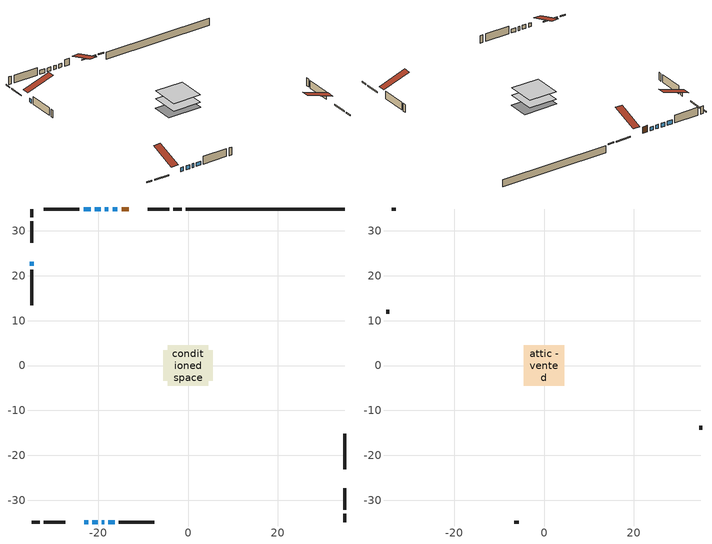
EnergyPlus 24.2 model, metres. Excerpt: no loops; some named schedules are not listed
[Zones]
conditioned space
 floor outside (Floor1 construction): -0.81,-0.81 -0.81,0.81 0.81,0.81 0.81,-0.81 z0.61
 floor adiabatic (AdiabaticFloorConstruction): -4.49,-4.49 -4.49,4.49 4.49,4.49 4.49,-4.49 z0.61
 floor foundation (Slab1 construction): -5.49,-3.35 -5.49,3.35 5.49,3.35 5.49,-3.35 z-1.7
 wall outside (RimJoist1 construction): -1.43,34.86 -3.25,34.86 / -34.86,-34.86 -33.04,-34.86 / -34.86,34.86 -34.86,33.04 / 34.86,-34.86 34.86,-33.04 z0.61:0.91
 wall outside (RimJoist2 construction): -4.18,34.86 -8.98,34.86 / -32.11,-34.86 -27.31,-34.86 / -34.86,32.11 -34.86,27.31 / 34.86,-32.11 34.86,-27.31 z0.61:0.91
 wall outside (AdiabaticWallConstruction 1): -13.16,34.86 -14.78,34.86 z0.61:2.64
 wall outside (AdiabaticWallConstruction): -23.13,-34.86 -22.24,-34.86 / -34.86,23.13 -34.86,22.24 / -21.31,-34.86 -20.09,-34.86 / -19.16,-34.86 -18.69,-34.86 / -17.76,-34.86 -16.35,-34.86 / -15.71,34.86 -16.79,34.86 / -17.72,34.86 -18.54,34.86 / -19.46,34.86 -20.74,34.86 / -21.66,34.86 -23.26,34.86 z0.61:1.83
 wall outside (Wall1 construction): -24.19,34.86 -32.11,34.86 / -15.42,-34.86 -7.5,-34.86 / -34.86,21.31 -34.86,13.39 / 34.86,-23.13 34.86,-15.21 z0.61:3.05
 wall foundation (FoundationWall1 construction): 34.86,34.86 -0.5,34.86 z-1.7:0.61
 window (WindowConstruction): -23.13,-34.86 -22.24,-34.86 z0.61:1.83
 window (WindowConstruction 8): -34.86,23.13 -34.86,22.24 z0.61:1.83
 window (WindowConstruction 1): -21.31,-34.86 -20.09,-34.86 z0.61:1.83
 window (WindowConstruction 2): -19.16,-34.86 -18.69,-34.86 z0.61:1.83
 window (WindowConstruction 3): -17.76,-34.86 -16.35,-34.86 z0.61:1.83
 window (WindowConstruction 4): -15.71,34.86 -16.79,34.86 z0.61:1.83
 window (WindowConstruction 5): -17.72,34.86 -18.54,34.86 z0.61:1.83
 window (WindowConstruction 6): -19.46,34.86 -20.74,34.86 z0.61:1.83
 window (WindowConstruction 7): -21.67,34.86 -23.26,34.86 z0.61:1.83
 door (Door): -13.16,34.86 -14.78,34.86 z0.61:2.64
 ceiling adiabatic (AdiabaticFloorConstruction): 4.49,-4.49 4.49,4.49 -4.49,4.49 -4.49,-4.49 z0.61
attic - vented
 floor to conditioned space (Floor2 construction Reversed): -4.52,-4.52 -4.52,4.52 4.52,4.52 4.52,-4.52 z3.05
 wall outside (Wall2 construction): -33.04,34.86 -33.93,34.86 / -6.57,-34.86 -5.68,-34.86 / -34.86,12.46 -34.86,11.57 / 34.86,-14.28 34.86,-13.39 z0.61:3.05
 roof outside (Roof1 construction): -12.23,34.86,3.05 -12.23,26.06,5.98 -9.91,26.06,5.98 -9.91,34.86,3.05; -24.06,-34.86,3.05 -24.06,-26.06,5.98 -26.38,-26.06,5.98 -26.38,-34.86,3.05; -34.86,24.06,3.05 -26.06,24.06,5.98 -26.06,26.38,5.98 -34.86,26.38,3.05; 34.86,-24.06,3.05 26.06,-24.06,5.98 26.06,-26.38,5.98 34.86,-26.38,3.05
[Building]
Building 1: Terrain=Suburbs
[Site:Location]
Moose Jaw CS_SK: Latitude {deg}=50.33; Longitude {deg}=-105.54; Time Zone {hr}=-6; Elevation {m}=577; Keep Site Location Information=Yes
[Site:GroundTemperature:Shallow]
-1.16478, -3.46141, -3.64533, -2.55546, 1.81975, 6.17459, 9.95, 12.3416, 12.5448, 10.5996, 6.92049, 2.69924
[Site:WaterMainsTemperature]
Calculation Method=Schedule; Temperature Schedule=mains temperature schedule
[Material] Roughness=Rough; Thermal Absorptance=0.9
Name | Thickness {m} | Conductivity {W/m-K} | Density {kg/m3} | Specific Heat {J/kg-K} | Solar Absorptance | Visible Absorptance
asphalt or fiberglass shingles | 0.00635 | 0.162714 | 1121.4 | 1465.45 | 0.84 | 0.84
ceiling stud and cavity | 0.1397 | 0.0759935 | 65.682 | 1177.47 | 0.7 | 0.7
concrete 4.0 in. | 0.1016 | 1.803125 | 2242.8 | 837.4 | 0.7 | 0.7
concrete 8.0 in. | 0.2032 | 1.803125 | 2242.8 | 837.4 | 0.7 | 0.7
door material | 0.04445 | 0.0451087 | 512.64 | 1214.23 | 0.7 | 0.7
exterior vertical ins | 0.00755469 | 0.029427 | 32.04 | 1214.23 | 0.7 | 0.7
floor covering | 0.0127 | 0.0433444 | 54.468 | 1339.84 | 0.6 | 0.6
floor rigid ins; wall rigid ins | 0.051816 | 0.029427 | 32.04 | 1214.23 | 0.7 | 0.7
floor rigid ins 1; wall rigid ins 1 | 0.512978 | 0.029427 | 32.04 | 1214.23 | 0.7 | 0.7
floor stud and cavity | 0.1397 | 0.574091 | 92.3553 | 1139.71 | 0.7 | 0.7
floor stud and cavity 1 | 0.1397 | 1.75129 | 37.0049 | 1207.88 | 0.7 | 0.7
furniture material conditioned space 1 | 0.1524 | 0.115458 | 640.8 | 1214.23 | 0.6 | 0.6
gypsum board | 0.0127 | 0.160291 | 801 | 837.4 | 0.6 | 0.6
gypsum board 1 | 0.0127 | 0.160291 | 801 | 837.4 | 0.7 | 0.7
osb sheathing 0.5 in. | 0.0127 | 0.115458 | 512.64 | 1214.23 | 0.7 | 0.7
osb sheathing 0.75 in. | 0.01905 | 0.115458 | 512.64 | 1214.23 | 0.7 | 0.7
osb sheathing 2.0 in. | 0.0508 | 0.115458 | 512.64 | 1214.23 | 0.7 | 0.7
rim joist stud and cavity | 0.0508 | 0.125119 | 125.044 | 1163.47 | 0.6 | 0.6
rim joist stud and cavity 1 | 0.0508 | 0.0301595 | 125.044 | 1163.47 | 0.6 | 0.6
wall stud and cavity | 0.1397 | 0.343468 | 139.0536 | 1170.24 | 0.7 | 0.7
wall stud and cavity 1 | 0.0889 | 6.1454 | 50.32683 | 1063.81 | 0.6 | 0.6
wall stud and cavity 2 | 0.0889 | 0.380278 | 52.3479 | 1209.89 | 0.7 | 0.7
wall stud and cavity 3 | 0.0889 | 0.391764 | 83.0341 | 1211.67 | 0.7 | 0.7
wood siding | 0.0254 | 0.102417 | 544.68 | 1172.36 | 0 | 0
wood siding 1 | 0.00254 | 0.102417 | 544.68 | 1172.36 | 0 | 0
wood siding 2; wood siding 3; wood siding 4 | 0.0254 | 0.102417 | 544.68 | 1172.36 | 0.7 | 0.7
[WindowMaterial:SimpleGlazingSystem]
Name | U-Factor {W/m2-K} | Solar Heat Gain Coefficient
WindowMaterial | 2.99117 | 0.6
WindowMaterial 1 | 1.29288 | 0.51
WindowMaterial 2 | 2.765186 | 0.46
WindowMaterial 3 | 1.73065 | 0.56
WindowMaterial 4 | 2.78052 | 0.56
WindowMaterial 5 | 2.77711 | 0.53
WindowMaterial 6 | 2.07588 | 0.6
WindowMaterial 7 | 2.76916 | 0.63
[Construction]
AdiabaticFloorConstruction: floor stud and cavity 1, floor rigid ins 1, osb sheathing 0.75 in., floor covering
AdiabaticWallConstruction: wood siding 3, wall rigid ins 1, wall stud and cavity 2, gypsum board
AdiabaticWallConstruction 1: wood siding 4, wall rigid ins 1, wall stud and cavity 2, gypsum board
Door: door material
Floor1 construction: floor stud and cavity, floor rigid ins, osb sheathing 0.75 in., floor covering
Floor2 construction Reversed: gypsum board, ceiling stud and cavity
FoundationWall1 construction: concrete 8.0 in., gypsum board 1
furniture construction conditioned space 1: furniture material conditioned space 1
PartitionWallConstruction: gypsum board, wall stud and cavity 3, gypsum board
RimJoist1 construction: wood siding 2, osb sheathing 2.0 in., rim joist stud and cavity
RimJoist2 construction: wood siding 2, osb sheathing 2.0 in., rim joist stud and cavity 1
Roof1 construction: asphalt or fiberglass shingles
Slab1 construction: concrete 4.0 in.
Wall1 construction: wood siding, wall rigid ins, osb sheathing 0.5 in., wall stud and cavity, gypsum board
Wall2 construction: wood siding 1, wall stud and cavity 1
WindowConstruction; WindowConstruction 8: WindowMaterial
WindowConstruction 1: WindowMaterial 1
WindowConstruction 2: WindowMaterial 2
WindowConstruction 3: WindowMaterial 3
WindowConstruction 4: WindowMaterial 4
WindowConstruction 5: WindowMaterial 5
WindowConstruction 6: WindowMaterial 6
WindowConstruction 7: WindowMaterial 7
[Zone] Multiplier=1; Part of Total Floor Area=Yes
Name | Volume {m3}
attic - vented | 38.8922
conditioned space | 386
[Space]
Name | Zone | Volume {m3}
attic - vented 1 | attic - vented | 38.8922
conditioned space 1 | conditioned space | 386
[ZoneInfiltration:EffectiveLeakageArea]
infil attic - vented 1: Zone or Space=attic - vented 1; Schedule=Always On Discrete; Effective Air Leakage Area {cm2}=2722; Stack Coefficient=0.00037358; Wind Coefficient=1.30591e-05
[ZoneMixing]
whole house fan mix: Zone or Space=attic - vented; Schedule=Always On Continuous; Design Flow Rate Calculation Method=Flow/Zone; Design Flow Rate {m3/s}=0; Source Zone or Space=conditioned space
[SurfaceProperty:ExposedFoundationPerimeter]
Slab1: Exposed Perimeter Calculation Method=TotalExposedPerimeter; Total Exposed Perimeter {m}=35.36
[InternalMass] Zone or ZoneList=conditioned space; Space or SpaceList=conditioned space 1
Name | Construction | Surface Area {m2}
furniture mass conditioned space 1 | furniture construction conditioned space 1 | 62.8034
partition wall mass | PartitionWallConstruction | 157.009
[Lights]
interior lighting: Zone or ZoneList or Space or SpaceList=conditioned space 1; Schedule=interior lighting schedule; Design Level Calculation Method=LightingLevel; Lighting Level {W}=343.2; Return Air Fraction=0; Fraction Radiant=0.6; Fraction Visible=0.2; Fraction Replaceable=1
[People]
occupants: Zone or ZoneList or Space or SpaceList=conditioned space 1; Number of People Schedule=occupants schedule; Number of People Calculation Method=People; Number of People=3; Fraction Radiant=0.314171; Sensible Heat Fraction=0.56303; Activity Level Schedule=occupants activity schedule; Carbon Dioxide Generation Rate {m3/s-W}=0; Enable ASHRAE 55 Comfort Warnings=No; Mean Radiant Temperature Calculation Type=EnclosureAveraged
[ElectricEquipment] Zone or ZoneList or Space or SpaceList=conditioned space 1; Design Level Calculation Method=EquipmentLevel
Name | Schedule | Design Level {W} | Fraction Latent | Fraction Radiant | Fraction Lost
clothes dryer | clothes dryer schedule | 140.772 | 0.015 | 0.081 | 0.85
clothes washer | clothes washer schedule | 32.1985 | 0.03 | 0.162 | 0.7
cooking range | cooking range schedule | 215.147 | 0.08 | 0.432 | 0.2
dishwasher | dishwasher schedule | 66.8632 | 0.3 | 0.18 | 0.4
fridge | fridge schedule | 72.9452 | 0 | 0.6 | 0
mech vent house fan | mech vent house fan schedule | 0 | 0 | 0 | 1
mech vent house fan cfis | mech vent house fan cfis schedule | 0 | 0 | 0 | 0
misc plug loads | misc plug loads schedule | 494.7 | 0.045 | 0.513 | 0.1
whole house fan | Always On Discrete | 0 | 0 | 0 | 1
[OtherEquipment] Zone or ZoneList or Space or SpaceList=conditioned space 1; Design Level Calculation Method=EquipmentLevel
Name | Fuel Type | Schedule | Design Level {W} | Fraction Latent | Fraction Radiant | Fraction Lost
clothes dryer 1 | Electricity | clothes dryer schedule | 0 | 0.015 | 0.081 | 0.85
cooking range 1 | Electricity | cooking range schedule | 0 | 0.08 | 0.432 | 0.2
general water use latent | None | general water use schedule | 62.594 | 1 | 0 | 0
general water use sensible | None | general water use schedule | -61.6891 | 0 | 0.6 | 0
mech vent house fan latent load | None | Always On Discrete | 0 | 1 | 0 | 0
mech vent house fan sensible load | None | Always On Discrete | 0 | 0 | 0 | 0
water heater energy adjustment1 | NaturalGas | Always On Discrete | 0.01 | 0 | 0 | 1
[ZoneInfiltration:DesignFlowRate] Zone or ZoneList or Space or SpaceList=conditioned space 1; Schedule=Always On Discrete; Design Flow Rate Calculation Method=Flow/Zone; Design Flow Rate {m3/s}=0
infil flow; natural vent flow; whole house fan flow
[AvailabilityManager:Scheduled]
furnace airloop Availability Manager: Schedule=Always On Discrete
[Foundation:Kiva]
Foundation Kiva 1: Initial Indoor Air Temperature {C}=21; Wall Height Above Grade {m}=0.609996; Wall Depth Below Slab {m}=0.2032; Custom Block Material Name 1=exterior vertical ins; Custom Block Depth 1 {m}=2.30999; Custom Block X Position 1 {m}=0.2159; Custom Block Z Position 1 {m}=0
[Foundation:Kiva:Settings]
Soil Conductivity {W/m-K}=0.849921; Soil Density {kg/m3}=1842.3; Soil Specific Heat {J/kg-K}=418.7; Ground Solar Absorptivity=0.9; Ground Thermal Absorptivity=0.9; Ground Surface Roughness {m}=0.03; Far-Field Width {m}=40; Deep-Ground Boundary Condition=ZeroFlux; Deep-Ground Depth {m}=40; Minimum Cell Dimension {m}=0.2; Maximum Cell Growth Coefficient=3; Simulation Timestep=Timestep
[Exterior:Lights]
exterior lighting: Schedule=exterior lighting schedule; Design Level {W}=75.6
[EnergyManagementSystem:GlobalVariable]
furnace_airloop_Fan_RTF
infil_program_Qfan
infil_program_Qinf
natural_vent_program_Qnv
natural_vent_program_Qwhf
[EnergyManagementSystem:Sensor]
Name | Output:Variable or Output:Meter Index Key | Output:Variable or Output:Meter
airflow_gain | infil flow | Infiltration Sensible Heat Gain Energy
airflow_gain_1 | natural vent flow | Infiltration Sensible Heat Gain Energy
airflow_gain_2 | whole house fan flow | Infiltration Sensible Heat Gain Energy
airflow_loss | infil flow | Infiltration Sensible Heat Loss Energy
airflow_loss_1 | natural vent flow | Infiltration Sensible Heat Loss Energy
airflow_loss_2 | whole house fan flow | Infiltration Sensible Heat Loss Energy
clg_load_cond |  | Cooling:EnergyTransfer:Zone:CONDITIONED SPACE
clg_sp_s; clg_sp_s_1 | cooling setpoint | Schedule Value
clothes_dryer_exhaust_0_sch_s | clothes dryer exhaust 0 schedule | Schedule Value
cool_season | cooling season schedule | Schedule Value
htg_load_cond |  | Heating:EnergyTransfer:Zone:CONDITIONED SPACE
htg_sp_s; htg_sp_s_1 | heating setpoint | Schedule Value
ig_ee_conv | clothes dryer | Electric Equipment Convective Heating Energy
ig_ee_conv_2 | cooking range | Electric Equipment Convective Heating Energy
ig_ee_conv_4 | fridge | Electric Equipment Convective Heating Energy
ig_ee_conv_5 | misc plug loads | Electric Equipment Convective Heating Energy
ig_ee_conv_6 | whole house fan | Electric Equipment Convective Heating Energy
ig_ee_rad | clothes dryer | Electric Equipment Radiant Heating Energy
ig_ee_rad_2 | cooking range | Electric Equipment Radiant Heating Energy
ig_ee_rad_4 | fridge | Electric Equipment Radiant Heating Energy
ig_ee_rad_5 | misc plug loads | Electric Equipment Radiant Heating Energy
ig_ee_rad_6 | whole house fan | Electric Equipment Radiant Heating Energy
ig_lgt_conv | interior lighting | Lights Convective Heating Energy
ig_lgt_rad | interior lighting | Lights Radiant Heating Energy
ig_lgt_vis | interior lighting | Lights Visible Radiation Heating Energy
ig_oe_conv | clothes dryer 1 | Other Equipment Convective Heating Energy
ig_oe_conv_1 | cooking range 1 | Other Equipment Convective Heating Energy
ig_oe_conv_2 | general water use latent | Other Equipment Convective Heating Energy
ig_oe_conv_3 | general water use sensible | Other Equipment Convective Heating Energy
ig_oe_conv_4 | water heater energy adjustment1 | Other Equipment Convective Heating Energy
ig_oe_rad | clothes dryer 1 | Other Equipment Radiant Heating Energy
ig_oe_rad_1 | cooking range 1 | Other Equipment Radiant Heating Energy
ig_oe_rad_2 | general water use latent | Other Equipment Radiant Heating Energy
ig_oe_rad_3 | general water use sensible | Other Equipment Radiant Heating Energy
ig_oe_rad_4 | water heater energy adjustment1 | Other Equipment Radiant Heating Energy
ig_ppl_conv | occupants | People Convective Heating Energy
ig_ppl_rad | occupants | People Radiant Heating Energy
im_conv | furniture mass conditioned space 1 | Surface Inside Face Convection Heat Gain Energy
im_conv_1 | partition wall mass | Surface Inside Face Convection Heat Gain Energy
im_ig | furniture mass conditioned space 1 | Surface Inside Face Internal Gains Radiation Heat Gain Energy
im_ig_1 | partition wall mass | Surface Inside Face Internal Gains Radiation Heat Gain Energy
im_lgt | furniture mass conditioned space 1 | Surface Inside Face Lights Radiation Heat Gain Energy
im_lgt_1 | partition wall mass | Surface Inside Face Lights Radiation Heat Gain Energy
im_sol | furniture mass conditioned space 1 | Surface Inside Face Solar Radiation Heat Gain Energy
im_sol_1 | partition wall mass | Surface Inside Face Solar Radiation Heat Gain Energy
im_surf | furniture mass conditioned space 1 | Surface Inside Face Net Surface Thermal Radiation Heat Gain Energy
im_surf_1 | partition wall mass | Surface Inside Face Net Surface Thermal Radiation Heat Gain Energy
mv_conv | mech vent house fan | Electric Equipment Convective Heating Energy
mv_conv_1 | mech vent house fan cfis | Electric Equipment Convective Heating Energy
mv_conv_2 | mech vent house fan latent load | Other Equipment Convective Heating Energy
mv_conv_3 | mech vent house fan sensible load | Other Equipment Convective Heating Energy
mv_rad | mech vent house fan | Electric Equipment Radiant Heating Energy
mv_rad_1 | mech vent house fan cfis | Electric Equipment Radiant Heating Energy
mv_rad_2 | mech vent house fan latent load | Other Equipment Radiant Heating Energy
mv_rad_3 | mech vent house fan sensible load | Other Equipment Radiant Heating Energy
natural_vent_s | natural vent schedule | Schedule Value
out_pb_s |  | Site Outdoor Air Barometric Pressure
out_wt_s |  | Site Outdoor Air Humidity Ratio
site_vw_s |  | Site Wind Speed
ss_back_out | Window1 | Surface Window Shortwave from Zone Back Out Window Heat Transfer Rate
ss_back_out_1 | Window11 | Surface Window Shortwave from Zone Back Out Window Heat Transfer Rate
ss_back_out_2 | Window3 | Surface Window Shortwave from Zone Back Out Window Heat Transfer Rate
ss_back_out_3 | Window4 | Surface Window Shortwave from Zone Back Out Window Heat Transfer Rate
ss_back_out_4 | Window5 | Surface Window Shortwave from Zone Back Out Window Heat Transfer Rate
ss_back_out_5 | Window6 | Surface Window Shortwave from Zone Back Out Window Heat Transfer Rate
ss_back_out_6 | Window7 | Surface Window Shortwave from Zone Back Out Window Heat Transfer Rate
ss_back_out_7 | Window8 | Surface Window Shortwave from Zone Back Out Window Heat Transfer Rate
ss_back_out_8 | Window9 | Surface Window Shortwave from Zone Back Out Window Heat Transfer Rate
ss_conv | Door1 | Surface Inside Face Convection Heat Gain Energy
ss_conv_1 | Window1 | Surface Inside Face Convection Heat Gain Energy
ss_conv_2 | Window11 | Surface Inside Face Convection Heat Gain Energy
ss_conv_3 | Window3 | Surface Inside Face Convection Heat Gain Energy
ss_conv_4 | Window4 | Surface Inside Face Convection Heat Gain Energy
ss_conv_5 | Window5 | Surface Inside Face Convection Heat Gain Energy
ss_conv_6 | Window6 | Surface Inside Face Convection Heat Gain Energy
ss_conv_7 | Window7 | Surface Inside Face Convection Heat Gain Energy
ss_conv_8 | Window8 | Surface Inside Face Convection Heat Gain Energy
ss_conv_9 | Window9 | Surface Inside Face Convection Heat Gain Energy
ss_ig | Door1 | Surface Inside Face Internal Gains Radiation Heat Gain Energy
ss_ig_1 | Window1 | Surface Inside Face Internal Gains Radiation Heat Gain Energy
ss_ig_2 | Window11 | Surface Inside Face Internal Gains Radiation Heat Gain Energy
ss_ig_3 | Window3 | Surface Inside Face Internal Gains Radiation Heat Gain Energy
ss_ig_4 | Window4 | Surface Inside Face Internal Gains Radiation Heat Gain Energy
ss_ig_5 | Window5 | Surface Inside Face Internal Gains Radiation Heat Gain Energy
ss_ig_6 | Window6 | Surface Inside Face Internal Gains Radiation Heat Gain Energy
ss_ig_7 | Window7 | Surface Inside Face Internal Gains Radiation Heat Gain Energy
ss_ig_8 | Window8 | Surface Inside Face Internal Gains Radiation Heat Gain Energy
ss_ig_9 | Window9 | Surface Inside Face Internal Gains Radiation Heat Gain Energy
ss_lgt | Door1 | Surface Inside Face Lights Radiation Heat Gain Energy
ss_sol | Door1 | Surface Inside Face Solar Radiation Heat Gain Energy
ss_surf | Door1 | Surface Inside Face Net Surface Thermal Radiation Heat Gain Energy
ss_surf_1 | Window1 | Surface Inside Face Net Surface Thermal Radiation Heat Gain Energy
ss_surf_2 | Window11 | Surface Inside Face Net Surface Thermal Radiation Heat Gain Energy
ss_surf_3 | Window3 | Surface Inside Face Net Surface Thermal Radiation Heat Gain Energy
ss_surf_4 | Window4 | Surface Inside Face Net Surface Thermal Radiation Heat Gain Energy
ss_surf_5 | Window5 | Surface Inside Face Net Surface Thermal Radiation Heat Gain Energy
ss_surf_6 | Window6 | Surface Inside Face Net Surface Thermal Radiation Heat Gain Energy
ss_surf_7 | Window7 | Surface Inside Face Net Surface Thermal Radiation Heat Gain Energy
ss_surf_8 | Window8 | Surface Inside Face Net Surface Thermal Radiation Heat Gain Energy
ss_surf_9 | Window9 | Surface Inside Face Net Surface Thermal Radiation Heat Gain Energy
ss_trans_in | Window1 | Surface Window Transmitted Solar Radiation Rate
ss_trans_in_1 | Window11 | Surface Window Transmitted Solar Radiation Rate
ss_trans_in_2 | Window3 | Surface Window Transmitted Solar Radiation Rate
ss_trans_in_3 | Window4 | Surface Window Transmitted Solar Radiation Rate
ss_trans_in_4 | Window5 | Surface Window Transmitted Solar Radiation Rate
ss_trans_in_5 | Window6 | Surface Window Transmitted Solar Radiation Rate
ss_trans_in_6 | Window7 | Surface Window Transmitted Solar Radiation Rate
ss_trans_in_7 | Window8 | Surface Window Transmitted Solar Radiation Rate
ss_trans_in_8 | Window9 | Surface Window Transmitted Solar Radiation Rate
ss_trans_out | Window1 | Surface Inside Face Initial Transmitted Diffuse Transmitted Out Window Solar Radiation Rate
ss_trans_out_1 | Window11 | Surface Inside Face Initial Transmitted Diffuse Transmitted Out Window Solar Radiation Rate
ss_trans_out_2 | Window3 | Surface Inside Face Initial Transmitted Diffuse Transmitted Out Window Solar Radiation Rate
ss_trans_out_3 | Window4 | Surface Inside Face Initial Transmitted Diffuse Transmitted Out Window Solar Radiation Rate
ss_trans_out_4 | Window5 | Surface Inside Face Initial Transmitted Diffuse Transmitted Out Window Solar Radiation Rate
ss_trans_out_5 | Window6 | Surface Inside Face Initial Transmitted Diffuse Transmitted Out Window Solar Radiation Rate
ss_trans_out_6 | Window7 | Surface Inside Face Initial Transmitted Diffuse Transmitted Out Window Solar Radiation Rate
ss_trans_out_7 | Window8 | Surface Inside Face Initial Transmitted Diffuse Transmitted Out Window Solar Radiation Rate
ss_trans_out_8 | Window9 | Surface Inside Face Initial Transmitted Diffuse Transmitted Out Window Solar Radiation Rate
s_conv | Floor1 | Surface Inside Face Convection Heat Gain Energy
s_conv_1 | Floor2 | Surface Inside Face Convection Heat Gain Energy
s_conv_10 | RimJoist2:180 | Surface Inside Face Convection Heat Gain Energy
s_conv_11 | RimJoist2:270 | Surface Inside Face Convection Heat Gain Energy
s_conv_12 | RimJoist2:90 | Surface Inside Face Convection Heat Gain Energy
s_conv_13 | Slab1 | Surface Inside Face Convection Heat Gain Energy
s_conv_14 | Wall1:0 | Surface Inside Face Convection Heat Gain Energy
s_conv_15 | Wall1:180 | Surface Inside Face Convection Heat Gain Energy
s_conv_16 | Wall1:270 | Surface Inside Face Convection Heat Gain Energy
s_conv_17 | Wall1:90 | Surface Inside Face Convection Heat Gain Energy
s_conv_2 | FoundationWall1 | Surface Inside Face Convection Heat Gain Energy
s_conv_3 | inferred conditioned ceiling | Surface Inside Face Convection Heat Gain Energy
s_conv_4 | inferred conditioned floor | Surface Inside Face Convection Heat Gain Energy
s_conv_5 | RimJoist1:0 | Surface Inside Face Convection Heat Gain Energy
s_conv_6 | RimJoist1:180 | Surface Inside Face Convection Heat Gain Energy
s_conv_7 | RimJoist1:270 | Surface Inside Face Convection Heat Gain Energy
s_conv_8 | RimJoist1:90 | Surface Inside Face Convection Heat Gain Energy
s_conv_9 | RimJoist2:0 | Surface Inside Face Convection Heat Gain Energy
s_ig | Floor1 | Surface Inside Face Internal Gains Radiation Heat Gain Energy
s_ig_1 | Floor2 | Surface Inside Face Internal Gains Radiation Heat Gain Energy
s_ig_10 | RimJoist2:180 | Surface Inside Face Internal Gains Radiation Heat Gain Energy
s_ig_11 | RimJoist2:270 | Surface Inside Face Internal Gains Radiation Heat Gain Energy
s_ig_12 | RimJoist2:90 | Surface Inside Face Internal Gains Radiation Heat Gain Energy
s_ig_13 | Slab1 | Surface Inside Face Internal Gains Radiation Heat Gain Energy
s_ig_14 | Wall1:0 | Surface Inside Face Internal Gains Radiation Heat Gain Energy
s_ig_15 | Wall1:180 | Surface Inside Face Internal Gains Radiation Heat Gain Energy
s_ig_16 | Wall1:270 | Surface Inside Face Internal Gains Radiation Heat Gain Energy
s_ig_17 | Wall1:90 | Surface Inside Face Internal Gains Radiation Heat Gain Energy
s_ig_2 | FoundationWall1 | Surface Inside Face Internal Gains Radiation Heat Gain Energy
s_ig_3 | inferred conditioned ceiling | Surface Inside Face Internal Gains Radiation Heat Gain Energy
s_ig_4 | inferred conditioned floor | Surface Inside Face Internal Gains Radiation Heat Gain Energy
s_ig_5 | RimJoist1:0 | Surface Inside Face Internal Gains Radiation Heat Gain Energy
s_ig_6 | RimJoist1:180 | Surface Inside Face Internal Gains Radiation Heat Gain Energy
s_ig_7 | RimJoist1:270 | Surface Inside Face Internal Gains Radiation Heat Gain Energy
s_ig_8 | RimJoist1:90 | Surface Inside Face Internal Gains Radiation Heat Gain Energy
s_ig_9 | RimJoist2:0 | Surface Inside Face Internal Gains Radiation Heat Gain Energy
s_lgt | Floor1 | Surface Inside Face Lights Radiation Heat Gain Energy
s_lgt_1 | Floor2 | Surface Inside Face Lights Radiation Heat Gain Energy
s_lgt_10 | RimJoist2:180 | Surface Inside Face Lights Radiation Heat Gain Energy
s_lgt_11 | RimJoist2:270 | Surface Inside Face Lights Radiation Heat Gain Energy
s_lgt_12 | RimJoist2:90 | Surface Inside Face Lights Radiation Heat Gain Energy
s_lgt_13 | Slab1 | Surface Inside Face Lights Radiation Heat Gain Energy
s_lgt_14 | Wall1:0 | Surface Inside Face Lights Radiation Heat Gain Energy
s_lgt_15 | Wall1:180 | Surface Inside Face Lights Radiation Heat Gain Energy
s_lgt_16 | Wall1:270 | Surface Inside Face Lights Radiation Heat Gain Energy
s_lgt_17 | Wall1:90 | Surface Inside Face Lights Radiation Heat Gain Energy
s_lgt_2 | FoundationWall1 | Surface Inside Face Lights Radiation Heat Gain Energy
s_lgt_3 | inferred conditioned ceiling | Surface Inside Face Lights Radiation Heat Gain Energy
s_lgt_4 | inferred conditioned floor | Surface Inside Face Lights Radiation Heat Gain Energy
s_lgt_5 | RimJoist1:0 | Surface Inside Face Lights Radiation Heat Gain Energy
s_lgt_6 | RimJoist1:180 | Surface Inside Face Lights Radiation Heat Gain Energy
s_lgt_7 | RimJoist1:270 | Surface Inside Face Lights Radiation Heat Gain Energy
s_lgt_8 | RimJoist1:90 | Surface Inside Face Lights Radiation Heat Gain Energy
s_lgt_9 | RimJoist2:0 | Surface Inside Face Lights Radiation Heat Gain Energy
s_sol | Floor1 | Surface Inside Face Solar Radiation Heat Gain Energy
s_sol_1 | Floor2 | Surface Inside Face Solar Radiation Heat Gain Energy
